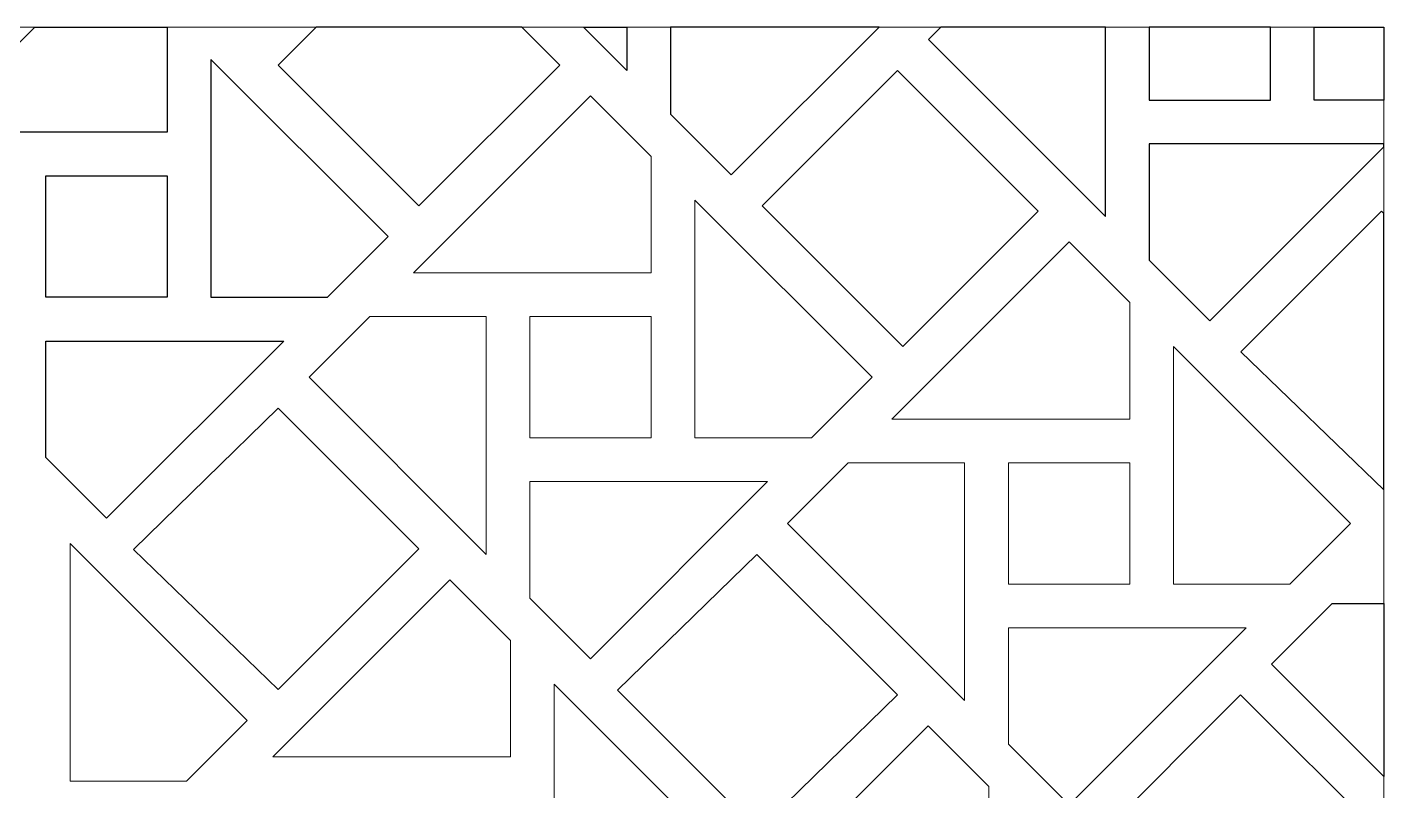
# Model space of a CAD drawing. Header units: centimetres. Extents: x -63 to 37, y -115 to 85.
# Drawn here: x -19.4 to 36.5, y 53.4 to 84.8 of the extents above; entities that cross this region are included whole.
import ezdxf

# ---------------------------------------------------------------- set-up
doc = ezdxf.new("R2010")
doc.units = ezdxf.units.CM
doc.header["$MEASUREMENT"] = 0
doc.layers.add('layer 1', color=7, linetype='Continuous')

msp = doc.modelspace()

# ---------------------------------------------------------------- linework, layer by layer
at = {"layer": 'layer 1', "color": 30, "lineweight": 9}
msp.add_lwpolyline([(-63.4688, -115.17471), (36.5312, -115.17471), (36.5312, 84.82529), (-63.4688, 84.82529), (-63.4688, -115.17471)], close=True, dxfattribs=at)
at = {"layer": 'layer 1', "color": 7}
for points, knots in [([(-19.06082, 84.82528), (-19.06082, 84.82528), (-23.39553, 80.49057), (-23.39553, 80.49057), (-23.39553, 80.49057), (-23.39553, 80.49057), (-13.59849, 80.4906), (-13.59849, 80.4906), (-13.59849, 80.4906), (-13.59849, 80.4906), (-13.5985, 84.82529), (-13.5985, 84.82529), (-13.5985, 84.82529), (-13.5985, 84.82529), (-19.06082, 84.82528), (-19.06082, 84.82528)], [0, 0, 0, 0, 0.2, 0.2, 0.2, 0.2, 0.4, 0.4, 0.4, 0.4, 0.6, 0.6, 0.6, 0.6, 1, 1, 1, 1]), ([(-7.46421, 84.82528), (-7.46421, 84.82528), (1.00918, 84.82529), (1.00918, 84.82529), (1.00918, 84.82529), (1.00918, 84.82529), (2.57072, 83.26375), (2.57072, 83.26375), (2.57072, 83.26375), (2.57072, 83.26375), (-3.2295, 77.46353), (-3.2295, 77.46353), (-3.2295, 77.46353), (-3.2295, 77.46353), (-9.02773, 83.26179), (-9.02773, 83.26179), (-9.02773, 83.26179), (-9.02773, 83.26179), (-7.46421, 84.82528), (-7.46421, 84.82528)], [0, 0, 0, 0, 0.16666667, 0.16666667, 0.16666667, 0.16666667, 0.33333333, 0.33333333, 0.33333333, 0.33333333, 0.5, 0.5, 0.5, 0.5, 0.66666667, 0.66666667, 0.66666667, 0.66666667, 1, 1, 1, 1]), ([(3.55477, 84.82529), (3.55477, 84.82529), (5.34216, 83.0379), (5.34216, 83.0379), (5.34216, 83.0379), (5.34216, 83.0379), (5.34217, 84.82529), (5.34217, 84.82529), (5.34217, 84.82529), (5.34217, 84.82529), (3.55477, 84.82529), (3.55477, 84.82529)], [0, 0, 0, 0, 0.25, 0.25, 0.25, 0.25, 0.5, 0.5, 0.5, 0.5, 1, 1, 1, 1]), ([(7.14217, 84.82529), (7.14217, 84.82529), (15.72885, 84.82529), (15.72885, 84.82529), (15.72885, 84.82529), (15.72885, 84.82529), (9.6418, 78.73826), (9.6418, 78.73826), (9.6418, 78.73826), (9.6418, 78.73826), (7.14216, 81.23791), (7.14216, 81.23791), (7.14216, 81.23791), (7.14216, 81.23791), (7.14217, 84.82529), (7.14217, 84.82529)], [0, 0, 0, 0, 0.2, 0.2, 0.2, 0.2, 0.4, 0.4, 0.4, 0.4, 0.6, 0.6, 0.6, 0.6, 1, 1, 1, 1]), ([(18.27445, 84.82528), (18.27445, 84.82528), (25.05862, 84.82529), (25.05862, 84.82529), (25.05862, 84.82529), (25.05862, 84.82529), (25.05862, 77.01565), (25.05862, 77.01565), (25.05862, 77.01565), (25.05862, 77.01565), (17.76171, 84.31256), (17.76171, 84.31256), (17.76171, 84.31256), (17.76171, 84.31256), (18.27445, 84.82528), (18.27445, 84.82528)], [0, 0, 0, 0, 0.2, 0.2, 0.2, 0.2, 0.4, 0.4, 0.4, 0.4, 0.6, 0.6, 0.6, 0.6, 1, 1, 1, 1]), ([(26.85862, 84.82529), (26.85862, 84.82529), (31.85863, 84.82528), (31.85863, 84.82528), (31.85863, 84.82528), (31.85863, 84.82528), (31.85863, 81.81242), (31.85863, 81.81242), (31.85863, 81.81242), (31.85863, 81.81242), (26.85862, 81.81241), (26.85862, 81.81241), (26.85862, 81.81241), (26.85862, 81.81241), (26.85862, 84.82529), (26.85862, 84.82529)], [0, 0, 0, 0, 0.2, 0.2, 0.2, 0.2, 0.4, 0.4, 0.4, 0.4, 0.6, 0.6, 0.6, 0.6, 1, 1, 1, 1]), ([(33.65862, 84.82529), (33.65862, 84.82529), (33.65862, 81.81241), (33.65862, 81.81241), (33.65862, 81.81241), (33.65862, 81.81241), (36.5312, 81.81241), (36.5312, 81.81241), (36.5312, 81.81241), (36.5312, 81.81241), (36.5312, 84.82529), (36.5312, 84.82529), (36.5312, 84.82529), (36.5312, 84.82529), (33.65862, 84.82529), (33.65862, 84.82529)], [0, 0, 0, 0, 0.2, 0.2, 0.2, 0.2, 0.4, 0.4, 0.4, 0.4, 0.6, 0.6, 0.6, 0.6, 1, 1, 1, 1]), ([(-11.79848, 73.69059), (-11.79848, 73.69059), (-11.79848, 83.48693), (-11.79848, 83.48693), (-11.79848, 83.48693), (-11.79848, 83.48693), (-4.50229, 76.19074), (-4.50229, 76.19074), (-4.50229, 76.19074), (-4.50229, 76.19074), (-7.00243, 73.6906), (-7.00243, 73.6906), (-7.00243, 73.6906), (-7.00243, 73.6906), (-11.79848, 73.69059), (-11.79848, 73.69059)], [0, 0, 0, 0, 0.2, 0.2, 0.2, 0.2, 0.4, 0.4, 0.4, 0.4, 0.6, 0.6, 0.6, 0.6, 1, 1, 1, 1]), ([(16.48892, 83.03976), (16.48892, 83.03976), (10.9146, 77.46545), (10.9146, 77.46545), (10.9146, 77.46545), (10.9146, 77.46545), (16.71014, 71.66991), (16.71014, 71.66991), (16.71014, 71.66991), (16.71014, 71.66991), (22.28446, 77.24422), (22.28446, 77.24422), (22.28446, 77.24422), (22.28446, 77.24422), (16.48892, 83.03976), (16.48892, 83.03976)], [0, 0, 0, 0, 0.2, 0.2, 0.2, 0.2, 0.4, 0.4, 0.4, 0.4, 0.6, 0.6, 0.6, 0.6, 1, 1, 1, 1]), ([(36.53119, 80.01241), (36.53119, 80.01241), (36.5312, 79.88891), (36.5312, 79.88891), (36.5312, 79.88891), (36.5312, 79.88891), (29.35826, 72.71601), (29.35826, 72.71601), (29.35826, 72.71601), (29.35826, 72.71601), (26.85862, 75.21566), (26.85862, 75.21566), (26.85862, 75.21566), (26.85862, 75.21566), (26.85863, 80.01242), (26.85863, 80.01242), (26.85863, 80.01242), (26.85863, 80.01242), (36.53119, 80.01241), (36.53119, 80.01241)], [0, 0, 0, 0, 0.16666667, 0.16666667, 0.16666667, 0.16666667, 0.33333333, 0.33333333, 0.33333333, 0.33333333, 0.5, 0.5, 0.5, 0.5, 0.66666667, 0.66666667, 0.66666667, 0.66666667, 1, 1, 1, 1]), ([(-18.59848, 73.69059), (-18.59848, 73.69059), (-13.59847, 73.6906), (-13.59847, 73.6906), (-13.59847, 73.6906), (-13.59847, 73.6906), (-13.59848, 78.6906), (-13.59848, 78.6906), (-13.59848, 78.6906), (-13.59848, 78.6906), (-18.59848, 78.6906), (-18.59848, 78.6906), (-18.59848, 78.6906), (-18.59848, 78.6906), (-18.59848, 73.69059), (-18.59848, 73.69059)], [0, 0, 0, 0, 0.2, 0.2, 0.2, 0.2, 0.4, 0.4, 0.4, 0.4, 0.6, 0.6, 0.6, 0.6, 1, 1, 1, 1]), ([(36.5312, 77.14351), (36.5312, 77.14351), (36.5312, 65.75228), (36.5312, 65.75228), (36.5312, 65.75228), (36.5312, 65.75228), (30.63106, 71.44321), (30.63106, 71.44321), (30.63106, 71.44321), (30.63106, 71.44321), (36.4313, 77.24341), (36.4313, 77.24341), (36.4313, 77.24341), (36.4313, 77.24341), (36.5312, 77.14351), (36.5312, 77.14351)], [0, 0, 0, 0, 0.2, 0.2, 0.2, 0.2, 0.4, 0.4, 0.4, 0.4, 0.6, 0.6, 0.6, 0.6, 1, 1, 1, 1]), ([(-8.80242, 71.89059), (-8.80242, 71.89059), (-18.59847, 71.8906), (-18.59847, 71.8906), (-18.59847, 71.8906), (-18.59847, 71.8906), (-18.59848, 67.09384), (-18.59848, 67.09384), (-18.59848, 67.09384), (-18.59848, 67.09384), (-16.09884, 64.59419), (-16.09884, 64.59419), (-16.09884, 64.59419), (-16.09884, 64.59419), (-8.80242, 71.89059), (-8.80242, 71.89059)], [0, 0, 0, 0, 0.2, 0.2, 0.2, 0.2, 0.4, 0.4, 0.4, 0.4, 0.6, 0.6, 0.6, 0.6, 1, 1, 1, 1]), ([(-14.98871, 63.2957), (-14.98871, 63.2957), (-9.02825, 57.5236), (-9.02825, 57.5236), (-9.02825, 57.5236), (-9.02825, 57.5236), (-3.22804, 63.32382), (-3.22804, 63.32382), (-3.22804, 63.32382), (-3.22804, 63.32382), (-9.0258, 69.12159), (-9.0258, 69.12159), (-9.0258, 69.12159), (-9.0258, 69.12159), (-14.98871, 63.2957), (-14.98871, 63.2957)], [0, 0, 0, 0, 0.2, 0.2, 0.2, 0.2, 0.4, 0.4, 0.4, 0.4, 0.6, 0.6, 0.6, 0.6, 1, 1, 1, 1]), ([(4.95278, 57.49853), (4.95278, 57.49853), (10.74833, 51.70298), (10.74833, 51.70298), (10.74833, 51.70298), (10.74833, 51.70298), (16.48615, 57.30383), (16.48615, 57.30383), (16.48615, 57.30383), (16.48615, 57.30383), (10.6906, 63.09939), (10.6906, 63.09939), (10.6906, 63.09939), (10.6906, 63.09939), (4.95278, 57.49853), (4.95278, 57.49853)], [0, 0, 0, 0, 0.2, 0.2, 0.2, 0.2, 0.4, 0.4, 0.4, 0.4, 0.6, 0.6, 0.6, 0.6, 1, 1, 1, 1]), ([(36.5312, 61.07759), (36.5312, 61.07759), (34.40204, 61.07758), (34.40204, 61.07758), (34.40204, 61.07758), (34.40204, 61.07758), (31.90218, 58.57772), (31.90218, 58.57772), (31.90218, 58.57772), (31.90218, 58.57772), (36.5312, 53.94869), (36.5312, 53.94869), (36.5312, 53.94869), (36.5312, 53.94869), (36.5312, 61.07759), (36.5312, 61.07759)], [0, 0, 0, 0, 0.2, 0.2, 0.2, 0.2, 0.4, 0.4, 0.4, 0.4, 0.6, 0.6, 0.6, 0.6, 1, 1, 1, 1]), ([(30.62943, 57.30489), (30.62943, 57.30489), (36.42765, 51.50666), (36.42765, 51.50666), (36.42765, 51.50666), (36.42765, 51.50666), (30.62743, 45.70644), (30.62743, 45.70644), (30.62743, 45.70644), (30.62743, 45.70644), (24.8292, 51.5047), (24.8292, 51.5047), (24.8292, 51.5047), (24.8292, 51.5047), (30.62943, 57.30489), (30.62943, 57.30489)], [0, 0, 0, 0, 0.2, 0.2, 0.2, 0.2, 0.4, 0.4, 0.4, 0.4, 0.6, 0.6, 0.6, 0.6, 1, 1, 1, 1])]:
    msp.add_open_spline(points, degree=3, knots=knots, dxfattribs=at)
at = {"layer": 'layer 1', "color": 250, "lineweight": 9}
for points, knots in [([(-19.06082, 84.82528), (-19.06082, 84.82528), (-23.39553, 80.49057), (-23.39553, 80.49057), (-23.39553, 80.49057), (-23.39553, 80.49057), (-13.59849, 80.4906), (-13.59849, 80.4906), (-13.59849, 80.4906), (-13.59849, 80.4906), (-13.5985, 84.82529), (-13.5985, 84.82529), (-13.5985, 84.82529), (-13.5985, 84.82529), (-19.06082, 84.82528), (-19.06082, 84.82528)], [0, 0, 0, 0, 0.2, 0.2, 0.2, 0.2, 0.4, 0.4, 0.4, 0.4, 0.6, 0.6, 0.6, 0.6, 1, 1, 1, 1]), ([(-7.46421, 84.82528), (-7.46421, 84.82528), (1.00918, 84.82529), (1.00918, 84.82529), (1.00918, 84.82529), (1.00918, 84.82529), (2.57072, 83.26375), (2.57072, 83.26375), (2.57072, 83.26375), (2.57072, 83.26375), (-3.2295, 77.46353), (-3.2295, 77.46353), (-3.2295, 77.46353), (-3.2295, 77.46353), (-9.02773, 83.26179), (-9.02773, 83.26179), (-9.02773, 83.26179), (-9.02773, 83.26179), (-7.46421, 84.82528), (-7.46421, 84.82528)], [0, 0, 0, 0, 0.16666667, 0.16666667, 0.16666667, 0.16666667, 0.33333333, 0.33333333, 0.33333333, 0.33333333, 0.5, 0.5, 0.5, 0.5, 0.66666667, 0.66666667, 0.66666667, 0.66666667, 1, 1, 1, 1]), ([(3.55477, 84.82529), (3.55477, 84.82529), (5.34216, 83.0379), (5.34216, 83.0379), (5.34216, 83.0379), (5.34216, 83.0379), (5.34217, 84.82529), (5.34217, 84.82529), (5.34217, 84.82529), (5.34217, 84.82529), (3.55477, 84.82529), (3.55477, 84.82529)], [0, 0, 0, 0, 0.25, 0.25, 0.25, 0.25, 0.5, 0.5, 0.5, 0.5, 1, 1, 1, 1]), ([(7.14217, 84.82529), (7.14217, 84.82529), (15.72885, 84.82529), (15.72885, 84.82529), (15.72885, 84.82529), (15.72885, 84.82529), (9.6418, 78.73826), (9.6418, 78.73826), (9.6418, 78.73826), (9.6418, 78.73826), (7.14216, 81.23791), (7.14216, 81.23791), (7.14216, 81.23791), (7.14216, 81.23791), (7.14217, 84.82529), (7.14217, 84.82529)], [0, 0, 0, 0, 0.2, 0.2, 0.2, 0.2, 0.4, 0.4, 0.4, 0.4, 0.6, 0.6, 0.6, 0.6, 1, 1, 1, 1]), ([(18.27445, 84.82528), (18.27445, 84.82528), (25.05862, 84.82529), (25.05862, 84.82529), (25.05862, 84.82529), (25.05862, 84.82529), (25.05862, 77.01565), (25.05862, 77.01565), (25.05862, 77.01565), (25.05862, 77.01565), (17.76171, 84.31256), (17.76171, 84.31256), (17.76171, 84.31256), (17.76171, 84.31256), (18.27445, 84.82528), (18.27445, 84.82528)], [0, 0, 0, 0, 0.2, 0.2, 0.2, 0.2, 0.4, 0.4, 0.4, 0.4, 0.6, 0.6, 0.6, 0.6, 1, 1, 1, 1]), ([(26.85862, 84.82529), (26.85862, 84.82529), (31.85863, 84.82528), (31.85863, 84.82528), (31.85863, 84.82528), (31.85863, 84.82528), (31.85863, 81.81242), (31.85863, 81.81242), (31.85863, 81.81242), (31.85863, 81.81242), (26.85862, 81.81241), (26.85862, 81.81241), (26.85862, 81.81241), (26.85862, 81.81241), (26.85862, 84.82529), (26.85862, 84.82529)], [0, 0, 0, 0, 0.2, 0.2, 0.2, 0.2, 0.4, 0.4, 0.4, 0.4, 0.6, 0.6, 0.6, 0.6, 1, 1, 1, 1]), ([(33.65862, 84.82529), (33.65862, 84.82529), (33.65862, 81.81241), (33.65862, 81.81241), (33.65862, 81.81241), (33.65862, 81.81241), (36.5312, 81.81241), (36.5312, 81.81241), (36.5312, 81.81241), (36.5312, 81.81241), (36.5312, 84.82529), (36.5312, 84.82529), (36.5312, 84.82529), (36.5312, 84.82529), (33.65862, 84.82529), (33.65862, 84.82529)], [0, 0, 0, 0, 0.2, 0.2, 0.2, 0.2, 0.4, 0.4, 0.4, 0.4, 0.6, 0.6, 0.6, 0.6, 1, 1, 1, 1]), ([(-11.79848, 73.69059), (-11.79848, 73.69059), (-11.79848, 83.48693), (-11.79848, 83.48693), (-11.79848, 83.48693), (-11.79848, 83.48693), (-4.50229, 76.19074), (-4.50229, 76.19074), (-4.50229, 76.19074), (-4.50229, 76.19074), (-7.00243, 73.6906), (-7.00243, 73.6906), (-7.00243, 73.6906), (-7.00243, 73.6906), (-11.79848, 73.69059), (-11.79848, 73.69059)], [0, 0, 0, 0, 0.2, 0.2, 0.2, 0.2, 0.4, 0.4, 0.4, 0.4, 0.6, 0.6, 0.6, 0.6, 1, 1, 1, 1]), ([(16.48892, 83.03976), (16.48892, 83.03976), (10.9146, 77.46545), (10.9146, 77.46545), (10.9146, 77.46545), (10.9146, 77.46545), (16.71014, 71.66991), (16.71014, 71.66991), (16.71014, 71.66991), (16.71014, 71.66991), (22.28446, 77.24422), (22.28446, 77.24422), (22.28446, 77.24422), (22.28446, 77.24422), (16.48892, 83.03976), (16.48892, 83.03976)], [0, 0, 0, 0, 0.2, 0.2, 0.2, 0.2, 0.4, 0.4, 0.4, 0.4, 0.6, 0.6, 0.6, 0.6, 1, 1, 1, 1]), ([(36.53119, 80.01241), (36.53119, 80.01241), (36.5312, 79.88891), (36.5312, 79.88891), (36.5312, 79.88891), (36.5312, 79.88891), (29.35826, 72.71601), (29.35826, 72.71601), (29.35826, 72.71601), (29.35826, 72.71601), (26.85862, 75.21566), (26.85862, 75.21566), (26.85862, 75.21566), (26.85862, 75.21566), (26.85863, 80.01242), (26.85863, 80.01242), (26.85863, 80.01242), (26.85863, 80.01242), (36.53119, 80.01241), (36.53119, 80.01241)], [0, 0, 0, 0, 0.16666667, 0.16666667, 0.16666667, 0.16666667, 0.33333333, 0.33333333, 0.33333333, 0.33333333, 0.5, 0.5, 0.5, 0.5, 0.66666667, 0.66666667, 0.66666667, 0.66666667, 1, 1, 1, 1]), ([(-18.59848, 73.69059), (-18.59848, 73.69059), (-13.59847, 73.6906), (-13.59847, 73.6906), (-13.59847, 73.6906), (-13.59847, 73.6906), (-13.59848, 78.6906), (-13.59848, 78.6906), (-13.59848, 78.6906), (-13.59848, 78.6906), (-18.59848, 78.6906), (-18.59848, 78.6906), (-18.59848, 78.6906), (-18.59848, 78.6906), (-18.59848, 73.69059), (-18.59848, 73.69059)], [0, 0, 0, 0, 0.2, 0.2, 0.2, 0.2, 0.4, 0.4, 0.4, 0.4, 0.6, 0.6, 0.6, 0.6, 1, 1, 1, 1]), ([(36.5312, 77.14351), (36.5312, 77.14351), (36.5312, 65.75228), (36.5312, 65.75228), (36.5312, 65.75228), (36.5312, 65.75228), (30.63106, 71.44321), (30.63106, 71.44321), (30.63106, 71.44321), (30.63106, 71.44321), (36.4313, 77.24341), (36.4313, 77.24341), (36.4313, 77.24341), (36.4313, 77.24341), (36.5312, 77.14351), (36.5312, 77.14351)], [0, 0, 0, 0, 0.2, 0.2, 0.2, 0.2, 0.4, 0.4, 0.4, 0.4, 0.6, 0.6, 0.6, 0.6, 1, 1, 1, 1]), ([(-8.80242, 71.89059), (-8.80242, 71.89059), (-18.59847, 71.8906), (-18.59847, 71.8906), (-18.59847, 71.8906), (-18.59847, 71.8906), (-18.59848, 67.09384), (-18.59848, 67.09384), (-18.59848, 67.09384), (-18.59848, 67.09384), (-16.09884, 64.59419), (-16.09884, 64.59419), (-16.09884, 64.59419), (-16.09884, 64.59419), (-8.80242, 71.89059), (-8.80242, 71.89059)], [0, 0, 0, 0, 0.2, 0.2, 0.2, 0.2, 0.4, 0.4, 0.4, 0.4, 0.6, 0.6, 0.6, 0.6, 1, 1, 1, 1]), ([(-14.98871, 63.2957), (-14.98871, 63.2957), (-9.02825, 57.5236), (-9.02825, 57.5236), (-9.02825, 57.5236), (-9.02825, 57.5236), (-3.22804, 63.32382), (-3.22804, 63.32382), (-3.22804, 63.32382), (-3.22804, 63.32382), (-9.0258, 69.12159), (-9.0258, 69.12159), (-9.0258, 69.12159), (-9.0258, 69.12159), (-14.98871, 63.2957), (-14.98871, 63.2957)], [0, 0, 0, 0, 0.2, 0.2, 0.2, 0.2, 0.4, 0.4, 0.4, 0.4, 0.6, 0.6, 0.6, 0.6, 1, 1, 1, 1]), ([(4.95278, 57.49853), (4.95278, 57.49853), (10.74833, 51.70298), (10.74833, 51.70298), (10.74833, 51.70298), (10.74833, 51.70298), (16.48615, 57.30383), (16.48615, 57.30383), (16.48615, 57.30383), (16.48615, 57.30383), (10.6906, 63.09939), (10.6906, 63.09939), (10.6906, 63.09939), (10.6906, 63.09939), (4.95278, 57.49853), (4.95278, 57.49853)], [0, 0, 0, 0, 0.2, 0.2, 0.2, 0.2, 0.4, 0.4, 0.4, 0.4, 0.6, 0.6, 0.6, 0.6, 1, 1, 1, 1]), ([(36.5312, 61.07759), (36.5312, 61.07759), (34.40204, 61.07758), (34.40204, 61.07758), (34.40204, 61.07758), (34.40204, 61.07758), (31.90218, 58.57772), (31.90218, 58.57772), (31.90218, 58.57772), (31.90218, 58.57772), (36.5312, 53.94869), (36.5312, 53.94869), (36.5312, 53.94869), (36.5312, 53.94869), (36.5312, 61.07759), (36.5312, 61.07759)], [0, 0, 0, 0, 0.2, 0.2, 0.2, 0.2, 0.4, 0.4, 0.4, 0.4, 0.6, 0.6, 0.6, 0.6, 1, 1, 1, 1]), ([(30.62943, 57.30489), (30.62943, 57.30489), (36.42765, 51.50666), (36.42765, 51.50666), (36.42765, 51.50666), (36.42765, 51.50666), (30.62743, 45.70644), (30.62743, 45.70644), (30.62743, 45.70644), (30.62743, 45.70644), (24.8292, 51.5047), (24.8292, 51.5047), (24.8292, 51.5047), (24.8292, 51.5047), (30.62943, 57.30489), (30.62943, 57.30489)], [0, 0, 0, 0, 0.2, 0.2, 0.2, 0.2, 0.4, 0.4, 0.4, 0.4, 0.6, 0.6, 0.6, 0.6, 1, 1, 1, 1])]:
    msp.add_open_spline(points, degree=3, knots=knots, dxfattribs=at)
at = {"layer": 'layer 1', "color": 7, "lineweight": 9}
for points in [[(-3.45319, 74.69425), (-3.45319, 74.69425), (3.8435, 81.99097), (3.8435, 81.99097), (3.8435, 81.99097), (3.8435, 81.99097), (6.34386, 79.49061), (6.34386, 79.49061), (6.34386, 79.49061), (6.34386, 79.49061), (6.34385, 74.69428), (6.34385, 74.69428), (6.34385, 74.69428), (6.34385, 74.69428), (-3.45319, 74.69425), (-3.45319, 74.69425)], [(8.14386, 67.89427), (8.14386, 67.89427), (8.14386, 77.69061), (8.14386, 77.69061), (8.14386, 77.69061), (8.14386, 77.69061), (15.44005, 70.39442), (15.44005, 70.39442), (15.44005, 70.39442), (15.44005, 70.39442), (12.93991, 67.89428), (12.93991, 67.89428), (12.93991, 67.89428), (12.93991, 67.89428), (8.14386, 67.89427), (8.14386, 67.89427)], [(16.26055, 68.67472), (16.26055, 68.67472), (23.55724, 75.97144), (23.55724, 75.97144), (23.55724, 75.97144), (23.55724, 75.97144), (26.0576, 73.47108), (26.0576, 73.47108), (26.0576, 73.47108), (26.0576, 73.47108), (26.05759, 68.67475), (26.05759, 68.67475), (26.05759, 68.67475), (26.05759, 68.67475), (16.26055, 68.67472), (16.26055, 68.67472)], [(-0.45614, 63.09751), (-0.45614, 63.09751), (-0.45614, 72.89428), (-0.45614, 72.89428), (-0.45614, 72.89428), (-0.45614, 72.89428), (-5.25319, 72.89428), (-5.25319, 72.89428), (-5.25319, 72.89428), (-5.25319, 72.89428), (-7.75305, 70.39442), (-7.75305, 70.39442), (-7.75305, 70.39442), (-7.75305, 70.39442), (-0.45614, 63.09751), (-0.45614, 63.09751)], [(1.34386, 67.89427), (1.34386, 67.89427), (6.34387, 67.89428), (6.34387, 67.89428), (6.34387, 67.89428), (6.34387, 67.89428), (6.34386, 72.89428), (6.34386, 72.89428), (6.34386, 72.89428), (6.34386, 72.89428), (1.34386, 72.89428), (1.34386, 72.89428), (1.34386, 72.89428), (1.34386, 72.89428), (1.34386, 67.89427), (1.34386, 67.89427)], [(27.8576, 61.87474), (27.8576, 61.87474), (27.8576, 71.67108), (27.8576, 71.67108), (27.8576, 71.67108), (27.8576, 71.67108), (35.15379, 64.37488), (35.15379, 64.37488), (35.15379, 64.37488), (35.15379, 64.37488), (32.65365, 61.87475), (32.65365, 61.87475), (32.65365, 61.87475), (32.65365, 61.87475), (27.8576, 61.87474), (27.8576, 61.87474)], [(19.2576, 57.07798), (19.2576, 57.07798), (19.2576, 66.87475), (19.2576, 66.87475), (19.2576, 66.87475), (19.2576, 66.87475), (14.46055, 66.87475), (14.46055, 66.87475), (14.46055, 66.87475), (14.46055, 66.87475), (11.96069, 64.37489), (11.96069, 64.37489), (11.96069, 64.37489), (11.96069, 64.37489), (19.2576, 57.07798), (19.2576, 57.07798)], [(21.0576, 61.87474), (21.0576, 61.87474), (26.05761, 61.87475), (26.05761, 61.87475), (26.05761, 61.87475), (26.05761, 61.87475), (26.0576, 66.87475), (26.0576, 66.87475), (26.0576, 66.87475), (26.0576, 66.87475), (21.0576, 66.87475), (21.0576, 66.87475), (21.0576, 66.87475), (21.0576, 66.87475), (21.0576, 61.87474), (21.0576, 61.87474)], [(11.13992, 66.09427), (11.13992, 66.09427), (1.34387, 66.09428), (1.34387, 66.09428), (1.34387, 66.09428), (1.34387, 66.09428), (1.34386, 61.29752), (1.34386, 61.29752), (1.34386, 61.29752), (1.34386, 61.29752), (3.8435, 58.79787), (3.8435, 58.79787), (3.8435, 58.79787), (3.8435, 58.79787), (11.13992, 66.09427), (11.13992, 66.09427)], [(-17.59724, 53.75066), (-17.59724, 53.75066), (-17.59724, 63.547), (-17.59724, 63.547), (-17.59724, 63.547), (-17.59724, 63.547), (-10.30105, 56.2508), (-10.30105, 56.2508), (-10.30105, 56.2508), (-10.30105, 56.2508), (-12.80119, 53.75067), (-12.80119, 53.75067), (-12.80119, 53.75067), (-12.80119, 53.75067), (-17.59724, 53.75066), (-17.59724, 53.75066)], [(-9.2528, 54.75347), (-9.2528, 54.75347), (-1.95611, 62.05019), (-1.95611, 62.05019), (-1.95611, 62.05019), (-1.95611, 62.05019), (0.54425, 59.54983), (0.54425, 59.54983), (0.54425, 59.54983), (0.54425, 59.54983), (0.54424, 54.7535), (0.54424, 54.7535), (0.54424, 54.7535), (0.54424, 54.7535), (-9.2528, 54.75347), (-9.2528, 54.75347)], [(30.85366, 60.07474), (30.85366, 60.07474), (21.05761, 60.07475), (21.05761, 60.07475), (21.05761, 60.07475), (21.05761, 60.07475), (21.0576, 55.27799), (21.0576, 55.27799), (21.0576, 55.27799), (21.0576, 55.27799), (23.55724, 52.77834), (23.55724, 52.77834), (23.55724, 52.77834), (23.55724, 52.77834), (30.85366, 60.07474), (30.85366, 60.07474)], [(2.34425, 47.95349), (2.34425, 47.95349), (2.34425, 57.74983), (2.34425, 57.74983), (2.34425, 57.74983), (2.34425, 57.74983), (9.64044, 50.45364), (9.64044, 50.45364), (9.64044, 50.45364), (9.64044, 50.45364), (7.1403, 47.9535), (7.1403, 47.9535), (7.1403, 47.9535), (7.1403, 47.9535), (2.34425, 47.95349), (2.34425, 47.95349)], [(10.4614, 48.73348), (10.4614, 48.73348), (17.75809, 56.0302), (17.75809, 56.0302), (17.75809, 56.0302), (17.75809, 56.0302), (20.25845, 53.52984), (20.25845, 53.52984), (20.25845, 53.52984), (20.25845, 53.52984), (20.25844, 48.73351), (20.25844, 48.73351), (20.25844, 48.73351), (20.25844, 48.73351), (10.4614, 48.73348), (10.4614, 48.73348)]]:
    msp.add_open_spline(points, degree=3, knots=[0, 0, 0, 0, 0.2, 0.2, 0.2, 0.2, 0.4, 0.4, 0.4, 0.4, 0.6, 0.6, 0.6, 0.6, 1, 1, 1, 1], dxfattribs=at)

doc.saveas('drawing.dxf')
